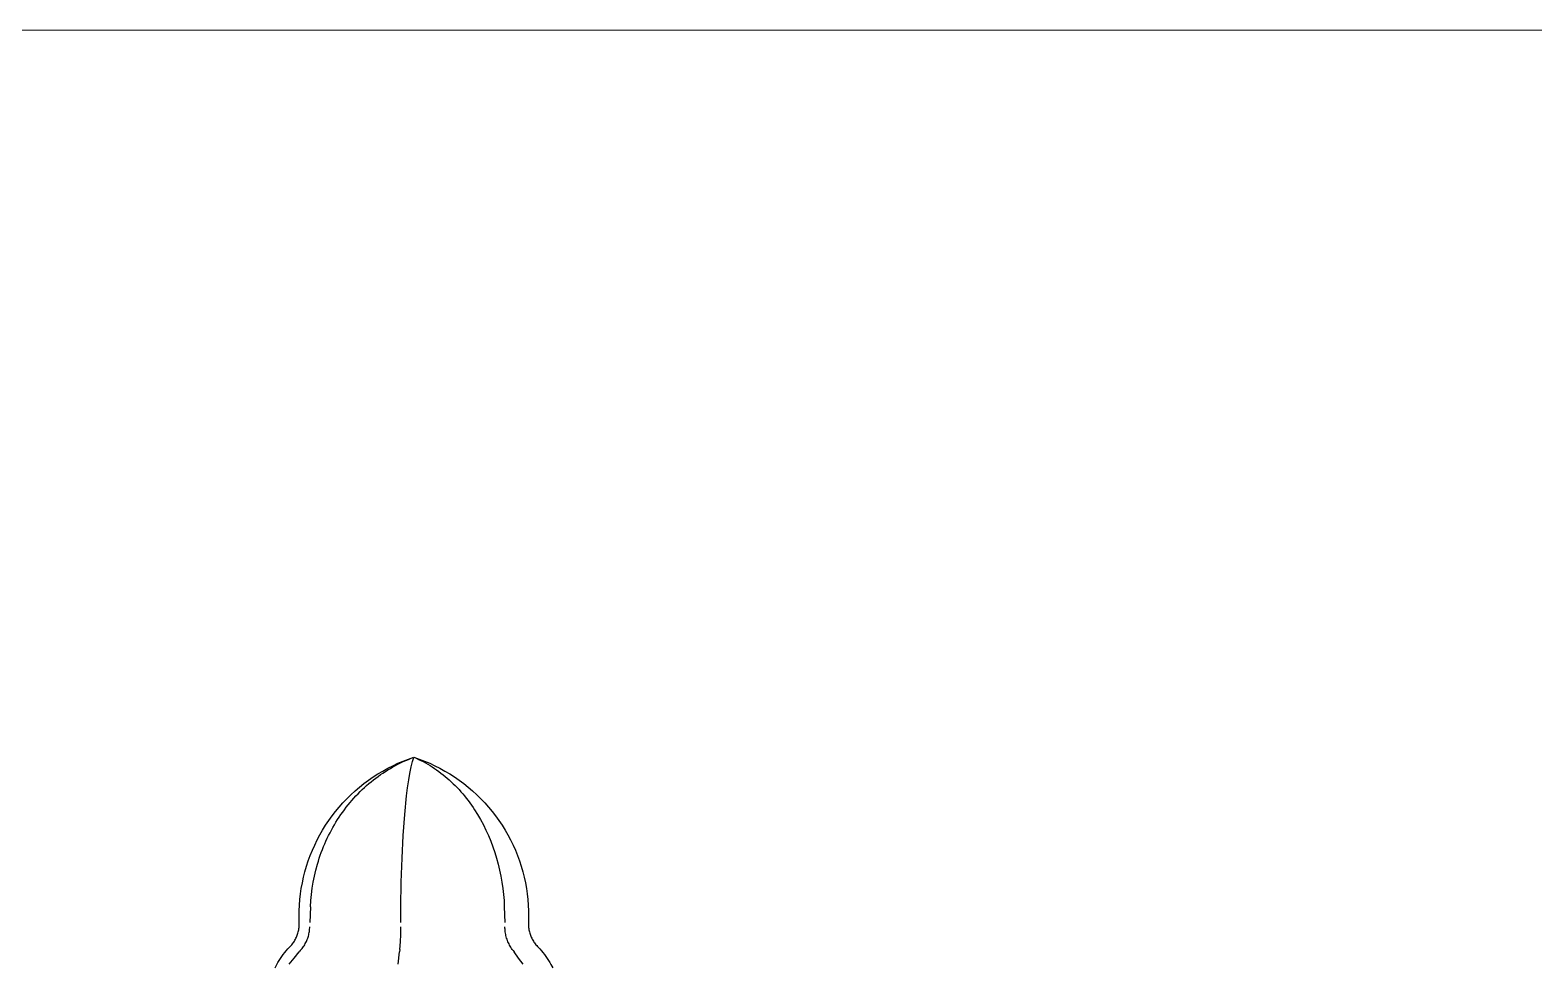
# Model space of a CAD drawing. Header units: millimetres. Extents: x -1519 to 3497, y -297 to 3208.
# Drawn here: x 681.8 to 1134, y 2925.7 to 3207.8 of the extents above; entities that cross this region are included whole.
import ezdxf

# ---------------------------------------------------------------- set-up
doc = ezdxf.new("R2010")
doc.units = ezdxf.units.MM
doc.header["$MEASUREMENT"] = 0
doc.layers.add('Domyślny', color=7, linetype='Continuous', true_color=0x000000)
doc.layers.add('Utwórz2D linie widoczne', color=7, linetype='Continuous', true_color=0x000000)

msp = doc.modelspace()

# ---------------------------------------------------------------- linework, layer by layer
at = {"layer": 'Domyślny', "color": 18, "lineweight": 15, "true_color": 0x000000}
msp.add_line((3492.39, 3207.78), (-1519.07, 3207.78), dxfattribs=at)
at = {"layer": 'Utwórz2D linie widoczne'}
for p, q in [((795.62, 2988.51), (797.23, 2989.07)), ((796.42, 2988.76), (797.23, 2989.07)), ((797.02, 2988.41), (797.23, 2989.07)), ((797.23, 2989.07), (798.85, 2988.51)), ((797.23, 2989.07), (797.95, 2988.76)), ((786.42, 2984.05), (787.88, 2984.92)), ((787.88, 2984.92), (789.38, 2985.74)), ((787.92, 2984.31), (788.66, 2984.79)), ((788.66, 2984.79), (789.4, 2985.26)), ((789.38, 2985.74), (790.9, 2986.52)), ((789.4, 2985.26), (790.16, 2985.72)), ((790.16, 2985.72), (790.92, 2986.15)), ((790.9, 2986.52), (792.45, 2987.23)), ((790.92, 2986.15), (791.68, 2986.57)), ((791.68, 2986.57), (792.45, 2986.98)), ((792.45, 2987.23), (794.03, 2987.9)), ((792.45, 2986.98), (793.23, 2987.36)), ((793.23, 2987.36), (794.02, 2987.74)), ((794.02, 2987.74), (794.81, 2988.09)), ((794.03, 2987.9), (795.62, 2988.51)), ((794.81, 2988.09), (795.61, 2988.43)), ((795.61, 2988.43), (796.42, 2988.76)), ((796.05, 2984.2), (796.24, 2985.18)), ((796.24, 2985.18), (796.44, 2986.15)), ((796.44, 2986.15), (796.63, 2986.95)), ((796.63, 2986.95), (796.83, 2987.74)), ((796.83, 2987.74), (797.02, 2988.41)), ((797.95, 2988.76), (798.66, 2988.43)), ((798.66, 2988.43), (799.36, 2988.09)), ((798.85, 2988.51), (800.44, 2987.9)), ((799.36, 2988.09), (800.06, 2987.73)), ((800.06, 2987.73), (800.74, 2987.36)), ((800.44, 2987.9), (802.02, 2987.23)), ((800.74, 2987.36), (801.42, 2986.97)), ((801.42, 2986.97), (802.09, 2986.57)), ((802.02, 2987.23), (803.57, 2986.52)), ((802.09, 2986.57), (802.76, 2986.15)), ((802.76, 2986.15), (803.43, 2985.71)), ((803.43, 2985.71), (804.09, 2985.26)), ((803.57, 2986.52), (805.09, 2985.74)), ((804.09, 2985.26), (804.75, 2984.79)), ((804.75, 2984.79), (805.39, 2984.3)), ((805.09, 2985.74), (806.59, 2984.92)), ((806.59, 2984.92), (808.05, 2984.05)), ((779.57, 2978.95), (780.87, 2980.07)), ((780.87, 2980.07), (782.2, 2981.13)), ((781.71, 2979.33), (782.36, 2979.94)), ((782.2, 2981.13), (783.57, 2982.15)), ((782.36, 2979.94), (783.03, 2980.53)), ((783.03, 2980.53), (783.7, 2981.12)), ((783.57, 2982.15), (784.98, 2983.12)), ((783.7, 2981.12), (784.38, 2981.69)), ((784.38, 2981.69), (785.08, 2982.24)), ((784.98, 2983.12), (786.42, 2984.05)), ((785.08, 2982.24), (785.77, 2982.78)), ((785.77, 2982.78), (786.48, 2983.31)), ((786.48, 2983.31), (787.2, 2983.82)), ((787.2, 2983.82), (787.92, 2984.31)), ((795.36, 2979.84), (795.71, 2982.24)), ((795.71, 2982.24), (796.05, 2984.2)), ((805.39, 2984.3), (806.02, 2983.81)), ((806.02, 2983.81), (806.65, 2983.3)), ((806.65, 2983.3), (807.26, 2982.78)), ((807.26, 2982.78), (807.87, 2982.24)), ((807.87, 2982.24), (808.48, 2981.68)), ((808.05, 2984.05), (809.49, 2983.12)), ((808.48, 2981.68), (809.08, 2981.11)), ((809.08, 2981.11), (809.67, 2980.52)), ((809.49, 2983.12), (810.89, 2982.15)), ((809.67, 2980.52), (810.25, 2979.92)), ((810.25, 2979.92), (810.82, 2979.32)), ((810.89, 2982.15), (812.26, 2981.13)), ((812.26, 2981.13), (813.6, 2980.07)), ((813.6, 2980.07), (814.9, 2978.95)), ((774.78, 2974.09), (775.92, 2975.37)), ((775.92, 2975.37), (777.1, 2976.6)), ((777.1, 2976.6), (778.31, 2977.8)), ((777.47, 2974.71), (778.04, 2975.4)), ((778.04, 2975.4), (778.63, 2976.09)), ((778.31, 2977.8), (779.57, 2978.95)), ((778.63, 2976.09), (779.22, 2976.77)), ((779.22, 2976.77), (779.83, 2977.43)), ((779.83, 2977.43), (780.45, 2978.07)), ((780.45, 2978.07), (781.08, 2978.71)), ((781.08, 2978.71), (781.71, 2979.33)), ((794.48, 2971.82), (795.05, 2977.43)), ((795.05, 2977.43), (795.36, 2979.84)), ((810.82, 2979.32), (811.37, 2978.7)), ((811.37, 2978.7), (811.92, 2978.07)), ((811.92, 2978.07), (812.45, 2977.43)), ((812.45, 2977.43), (812.99, 2976.76)), ((812.99, 2976.76), (813.52, 2976.08)), ((813.52, 2976.08), (814.03, 2975.39)), ((814.03, 2975.39), (814.53, 2974.69)), ((814.9, 2978.95), (816.15, 2977.8)), ((816.15, 2977.8), (817.37, 2976.6)), ((817.37, 2976.6), (818.55, 2975.37)), ((818.55, 2975.37), (819.68, 2974.09)), ((771.65, 2970.04), (772.65, 2971.42)), ((772.65, 2971.42), (773.69, 2972.77)), ((773.69, 2972.77), (774.78, 2974.09)), ((774.3, 2970.3), (774.8, 2971.06)), ((774.8, 2971.06), (775.31, 2971.82)), ((775.31, 2971.82), (775.83, 2972.55)), ((775.83, 2972.55), (776.36, 2973.28)), ((776.36, 2973.28), (776.91, 2974)), ((776.91, 2974), (777.47, 2974.71)), ((794.02, 2965.53), (794.48, 2971.82)), ((814.53, 2974.69), (815.02, 2973.99)), ((815.02, 2973.99), (815.49, 2973.27)), ((815.49, 2973.27), (816.41, 2971.82)), ((816.41, 2971.82), (817.3, 2970.29)), ((819.68, 2974.09), (820.77, 2972.77)), ((820.77, 2972.77), (821.82, 2971.42)), ((821.82, 2971.42), (822.82, 2970.04)), ((768.95, 2965.68), (769.8, 2967.17)), ((769.8, 2967.17), (770.7, 2968.62)), ((770.7, 2968.62), (771.65, 2970.04)), ((771.6, 2965.53), (772.02, 2966.34)), ((772.02, 2966.34), (772.44, 2967.15)), ((772.44, 2967.15), (772.89, 2967.95)), ((772.89, 2967.95), (773.34, 2968.74)), ((773.34, 2968.74), (773.81, 2969.52)), ((773.81, 2969.52), (774.3, 2970.3)), ((817.3, 2970.29), (818.13, 2968.73)), ((818.13, 2968.73), (818.92, 2967.14)), ((818.92, 2967.14), (819.65, 2965.53)), ((822.82, 2970.04), (823.77, 2968.62)), ((823.77, 2968.62), (824.67, 2967.17)), ((824.67, 2967.17), (825.52, 2965.68)), ((766.71, 2961.08), (767.41, 2962.64)), ((767.41, 2962.64), (768.15, 2964.18)), ((768.15, 2964.18), (768.95, 2965.68)), ((769.74, 2961.31), (770.08, 2962.17)), ((770.08, 2962.17), (770.44, 2963.02)), ((770.44, 2963.02), (770.81, 2963.86)), ((770.81, 2963.86), (771.2, 2964.7)), ((771.2, 2964.7), (771.6, 2965.53)), ((793.67, 2958.7), (794.02, 2965.53)), ((819.65, 2965.53), (820.34, 2963.85)), ((820.34, 2963.85), (820.99, 2962.16)), ((820.99, 2962.16), (821.57, 2960.44)), ((825.52, 2965.68), (826.32, 2964.18)), ((826.32, 2964.18), (827.06, 2962.64)), ((827.06, 2962.64), (827.76, 2961.08)), ((764.95, 2956.27), (765.48, 2957.89)), ((765.48, 2957.89), (766.07, 2959.5)), ((766.07, 2959.5), (766.71, 2961.08)), ((768.25, 2956.93), (768.52, 2957.82)), ((768.52, 2957.82), (768.8, 2958.7)), ((768.8, 2958.7), (769.1, 2959.58)), ((769.1, 2959.58), (769.41, 2960.45)), ((769.41, 2960.45), (769.74, 2961.31)), ((793.44, 2951.51), (793.67, 2958.7)), ((821.57, 2960.44), (822.1, 2958.7)), ((822.1, 2958.7), (822.59, 2956.91)), ((827.76, 2961.08), (828.4, 2959.5)), ((828.4, 2959.5), (828.98, 2957.89)), ((828.98, 2957.89), (829.52, 2956.27)), ((763.7, 2951.3), (764.06, 2952.97)), ((764.06, 2952.97), (764.48, 2954.63)), ((764.48, 2954.63), (764.95, 2956.27)), ((766.96, 2951.51), (767.33, 2953.33)), ((767.33, 2953.33), (767.76, 2955.14)), ((767.76, 2955.14), (768.25, 2956.93)), ((822.59, 2956.91), (823.02, 2955.11)), ((823.02, 2955.11), (823.39, 2953.29)), ((823.39, 2953.29), (823.71, 2951.47)), ((829.52, 2956.27), (829.99, 2954.63)), ((829.99, 2954.63), (830.41, 2952.97)), ((830.41, 2952.97), (830.77, 2951.3)), ((763.14, 2947.93), (763.39, 2949.62)), ((763.39, 2949.62), (763.7, 2951.3)), ((766.42, 2947.81), (766.66, 2949.67)), ((766.66, 2949.67), (766.96, 2951.51)), ((793.33, 2944.09), (793.44, 2951.51)), ((823.71, 2951.47), (823.98, 2949.63)), ((823.98, 2949.63), (824.18, 2947.79)), ((830.77, 2951.3), (831.08, 2949.62)), ((831.08, 2949.62), (831.33, 2947.93)), ((762.75, 2942.83), (762.82, 2944.53)), ((762.82, 2944.53), (762.95, 2946.24)), ((762.95, 2946.24), (763.14, 2947.93)), ((766.14, 2944.09), (765.96, 2939.38)), ((766.14, 2944.09), (766.25, 2945.95)), ((766.25, 2945.95), (766.42, 2947.81)), ((793.31, 2939.38), (793.33, 2944.09)), ((824.18, 2947.79), (824.34, 2945.94)), ((824.34, 2945.94), (824.43, 2944.09)), ((824.43, 2944.09), (824.59, 2939.38)), ((831.33, 2947.93), (831.51, 2946.24)), ((831.51, 2946.24), (831.65, 2944.53)), ((831.65, 2944.53), (831.72, 2942.83)), ((762.73, 2941.12), (762.75, 2942.83)), ((762.78, 2939.41), (762.73, 2941.12)), ((762.79, 2939.1), (762.78, 2939.41)), ((831.69, 2939.41), (831.68, 2939.1)), ((831.73, 2941.12), (831.69, 2939.41)), ((831.72, 2942.83), (831.73, 2941.12)), ((761.79, 2934.63), (761.93, 2934.93)), ((761.93, 2934.93), (762.06, 2935.24)), ((762.06, 2935.24), (762.18, 2935.55)), ((762.18, 2935.55), (762.29, 2935.87)), ((762.29, 2935.87), (762.39, 2936.19)), ((762.39, 2936.19), (762.48, 2936.51)), ((762.48, 2936.51), (762.55, 2936.84)), ((762.55, 2936.84), (762.62, 2937.17)), ((762.62, 2937.17), (762.67, 2937.5)), ((762.67, 2937.5), (762.72, 2937.83)), ((762.72, 2937.83), (762.75, 2938.16)), ((762.75, 2938.16), (762.77, 2938.47)), ((762.77, 2938.47), (762.78, 2938.79)), ((762.78, 2938.79), (762.79, 2939.1)), ((765.32, 2934.6), (765.43, 2934.94)), ((765.43, 2934.94), (765.53, 2935.28)), ((765.53, 2935.28), (765.62, 2935.62)), ((765.62, 2935.62), (765.7, 2935.96)), ((765.7, 2935.96), (765.77, 2936.31)), ((765.77, 2936.31), (765.82, 2936.66)), ((765.82, 2936.66), (765.87, 2937.01)), ((765.87, 2937.01), (765.9, 2937.36)), ((765.9, 2937.36), (765.92, 2937.72)), ((765.92, 2937.72), (765.93, 2938.07)), ((793.17, 2933.52), (793.28, 2935.79)), ((793.28, 2935.79), (793.31, 2938.07)), ((824.62, 2937.69), (824.61, 2938.07)), ((824.64, 2937.3), (824.62, 2937.69)), ((824.67, 2936.92), (824.64, 2937.3)), ((824.72, 2936.54), (824.67, 2936.92)), ((824.77, 2936.16), (824.72, 2936.54)), ((824.84, 2935.78), (824.77, 2936.16)), ((824.92, 2935.41), (824.84, 2935.78)), ((825.02, 2935.03), (824.92, 2935.41)), ((825.13, 2934.67), (825.02, 2935.03)), ((825.25, 2934.3), (825.13, 2934.67)), ((831.68, 2939.1), (831.68, 2938.79)), ((831.68, 2938.79), (831.7, 2938.47)), ((831.7, 2938.47), (831.72, 2938.16)), ((831.72, 2938.16), (831.75, 2937.83)), ((831.75, 2937.83), (831.79, 2937.5)), ((831.79, 2937.5), (831.85, 2937.17)), ((831.85, 2937.17), (831.92, 2936.84)), ((831.92, 2936.84), (831.99, 2936.51)), ((831.99, 2936.51), (832.08, 2936.19)), ((832.08, 2936.19), (832.18, 2935.87)), ((832.18, 2935.87), (832.29, 2935.55)), ((832.29, 2935.55), (832.41, 2935.24)), ((832.41, 2935.24), (832.54, 2934.93)), ((832.54, 2934.93), (832.68, 2934.63)), ((757.96, 2929.74), (758.4, 2930.31)), ((758.4, 2930.31), (758.87, 2930.86)), ((758.87, 2930.86), (759.35, 2931.4)), ((759.35, 2931.4), (759.85, 2931.91)), ((759.85, 2931.91), (760.09, 2932.15)), ((760.09, 2932.15), (760.31, 2932.4)), ((760.31, 2932.4), (760.53, 2932.66)), ((760.53, 2932.66), (760.74, 2932.92)), ((760.74, 2932.92), (760.93, 2933.19)), ((760.93, 2933.19), (761.12, 2933.47)), ((761.12, 2933.47), (761.3, 2933.75)), ((761.26, 2928.65), (762.77, 2930.53)), ((761.3, 2933.75), (761.47, 2934.04)), ((761.47, 2934.04), (761.64, 2934.33)), ((761.64, 2934.33), (761.79, 2934.63)), ((763.07, 2930.89), (762.77, 2930.53)), ((763.38, 2931.25), (763.07, 2930.89)), ((763.38, 2931.25), (763.6, 2931.52)), ((763.6, 2931.52), (763.82, 2931.8)), ((763.82, 2931.8), (764.03, 2932.09)), ((764.03, 2932.09), (764.23, 2932.38)), ((764.23, 2932.38), (764.41, 2932.68)), ((764.41, 2932.68), (764.59, 2932.99)), ((764.59, 2932.99), (764.76, 2933.3)), ((764.76, 2933.3), (764.91, 2933.62)), ((764.91, 2933.62), (765.06, 2933.94)), ((765.06, 2933.94), (765.19, 2934.27)), ((765.19, 2934.27), (765.32, 2934.6)), ((792.53, 2926.8), (792.91, 2930.53)), ((792.99, 2931.25), (792.91, 2930.53)), ((792.99, 2931.25), (793.17, 2933.52)), ((825.38, 2933.94), (825.25, 2934.3)), ((825.52, 2933.58), (825.38, 2933.94)), ((825.68, 2933.23), (825.52, 2933.58)), ((825.84, 2932.89), (825.68, 2933.23)), ((826.02, 2932.55), (825.84, 2932.89)), ((826.21, 2932.21), (826.02, 2932.55)), ((826.41, 2931.89), (826.21, 2932.21)), ((826.62, 2931.56), (826.41, 2931.89)), ((826.84, 2931.25), (826.62, 2931.56)), ((826.84, 2931.25), (827.11, 2930.89)), ((827.11, 2930.89), (827.37, 2930.53)), ((828.7, 2928.65), (827.37, 2930.53)), ((832.68, 2934.63), (832.83, 2934.33)), ((832.83, 2934.33), (832.99, 2934.04)), ((832.99, 2934.04), (833.16, 2933.75)), ((833.16, 2933.75), (833.34, 2933.47)), ((833.34, 2933.47), (833.53, 2933.19)), ((833.53, 2933.19), (833.73, 2932.92)), ((833.73, 2932.92), (833.94, 2932.66)), ((833.94, 2932.66), (834.16, 2932.4)), ((834.16, 2932.4), (834.38, 2932.15)), ((834.38, 2932.15), (834.61, 2931.91)), ((834.61, 2931.91), (835.12, 2931.4)), ((835.12, 2931.4), (835.6, 2930.86)), ((835.6, 2930.86), (836.06, 2930.31)), ((836.06, 2930.31), (836.51, 2929.74)), ((755.5, 2925.69), (756.04, 2926.7)), ((756.04, 2926.7), (756.38, 2927.33)), ((756.38, 2927.33), (756.74, 2927.96)), ((756.74, 2927.96), (757.13, 2928.56)), ((757.13, 2928.56), (757.53, 2929.16)), ((757.53, 2929.16), (757.96, 2929.74)), ((759.7, 2926.8), (761.26, 2928.65)), ((830.06, 2926.8), (828.7, 2928.65)), ((836.51, 2929.74), (836.94, 2929.16)), ((836.94, 2929.16), (837.34, 2928.56)), ((837.34, 2928.56), (837.73, 2927.96)), ((837.73, 2927.96), (838.09, 2927.33)), ((838.09, 2927.33), (838.43, 2926.7)), ((838.43, 2926.7), (838.97, 2925.69))]:
    msp.add_line(p, q, dxfattribs=at)

doc.saveas('drawing.dxf')
